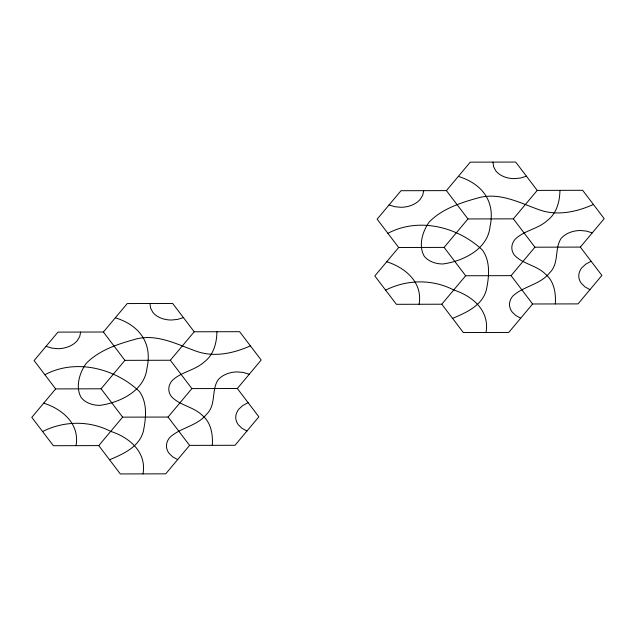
<?xml version="1.0" encoding="UTF-8"?>
<svg xmlns="http://www.w3.org/2000/svg" width="636" height="636" viewBox="0 0 636 636"><rect width="100%" height="100%" fill="white"/><g stroke="black" fill="none" stroke-linecap="round" stroke-linejoin="round"><path stroke-width="0.95" d="M76.058 445.653C79.866 423.918 62.551 409.194 43.733 403.137M143.02 473.892C146.837 452.164 129.513 437.433 110.696 431.375C89.366 420.324 63.926 420.801 42.58 431.534M212.297 445.335C213.028 434.555 211.112 422.399 202.161 415.252C193.4 406.611 179.734 405.514 171.41 396.562A22.006 15.86 -2.8 0 1 172.054 380.718C181.022 371.782 194.958 370.51 204.331 361.884C213.648 354.896 216.781 342.876 216.916 331.746M419.084 304.254C422.892 282.527 405.577 267.796 386.76 261.738M486.047 332.493C489.863 310.765 472.54 296.034 453.722 289.976C432.393 278.926 406.953 279.403 385.607 290.135M555.323 303.936C556.055 293.156 554.131 281.001 545.187 273.854C536.426 265.212 522.76 264.115 514.437 255.163A22.006 15.86 -2.8 0 1 515.081 239.319C524.048 230.383 537.984 229.111 547.358 220.485C556.675 213.497 559.799 201.477 559.942 190.347M80.677 332.064L79.667 336.69L77.21 340.713A22.006 15.86 -2.8 0 1 57.876 348.687L51.929 348.123L46.038 346.342M423.703 190.665L422.694 195.292L420.237 199.322A22.006 15.86 -2.8 0 1 400.903 207.288L394.956 206.732L389.065 204.943M55.65 388.906L31.8 417.351L53.36 445.709L98.763 445.605L122.637 417.152L168.047 417.049L191.889 388.604L237.323 388.493L261.173 360.04L239.613 331.69L194.211 331.785L170.337 360.246L124.926 360.35L101.084 388.795L55.65 388.906L34.105 360.572L57.979 332.111L103.39 332.016L127.24 303.563L172.666 303.452L194.211 331.785M237.323 388.493L258.868 416.826L234.994 445.287L189.584 445.383L165.734 473.836L120.307 473.939L98.763 445.605M398.677 247.507L374.827 275.96L396.387 304.31L441.789 304.215L465.663 275.754L511.074 275.65L534.916 247.205L580.35 247.094L604.2 218.649L582.64 190.291L537.237 190.395L513.363 218.848L467.953 218.951L444.111 247.396L398.677 247.507L377.132 219.174L401.006 190.713L446.416 190.617L470.266 162.164L515.693 162.061L537.237 190.395M580.35 247.094L601.894 275.428L578.021 303.889L532.61 303.984L508.76 332.437L463.334 332.549L441.789 304.215M248.088 402.66L242.833 405.498L239.017 408.956A22.006 15.86 -2.8 0 0 238.373 424.808L241.903 428.243L246.935 431.057M591.114 261.261L585.859 264.107L582.043 267.557A22.006 15.86 -2.8 0 0 581.399 283.41L584.929 286.844L589.962 289.658M109.543 459.772C122.979 454.136 138.974 447.1 143.235 431.709C146.049 418.623 147.663 403.145 139.515 391.569C115.164 368.355 75.811 358.203 44.886 374.739M452.57 318.374C466.005 312.745 482.001 305.701 486.262 290.31C489.076 277.224 490.69 261.746 482.541 250.171C458.19 226.957 418.838 216.804 387.912 233.34M593.42 204.466C576.542 212.011 557.072 216.24 539.129 209.761C520.216 203.027 500.58 192.47 479.838 197.438C461.887 202.335 442.664 208.322 429.284 221.9C422.55 231.186 418.178 245.552 424.164 256.101A22.006 15.86 -2.8 0 0 442.847 263.98C462.889 261.269 487.701 249.447 489.998 226.766C495.69 201.485 482.207 183.756 458.341 176.387M250.393 345.865C233.515 353.409 214.046 357.639 196.103 351.159C177.19 344.418 157.553 333.868 136.812 338.837C118.86 343.734 99.637 349.721 86.265 363.299C79.524 372.577 75.151 386.95 81.138 397.5A22.006 15.86 -2.8 0 0 99.82 405.378C119.862 402.66 144.674 390.846 146.972 368.165C152.664 342.884 139.181 325.155 115.315 317.785M526.457 176.228L520.423 178.04L514.429 178.629A22.006 15.86 -2.8 0 1 495.738 170.75L493.608 166.735L492.98 162.108M183.43 317.626L177.396 319.439L171.402 320.027A22.006 15.86 -2.8 0 1 152.712 312.149L150.581 308.134L149.953 303.507M592.267 232.863L586.376 231.083L580.43 230.518A22.006 15.86 -2.8 0 0 561.095 238.484C554.282 248.676 559.354 263.439 549.735 272.701C540.338 284.777 523.468 286.041 512.775 296.114A22.014 15.86 -2.8 0 0 512.123 311.966L515.661 315.4L520.685 318.215M249.24 374.262L243.35 372.473L237.403 371.917A22.006 15.86 -2.8 0 0 218.069 379.883C211.255 390.067 216.327 404.838 206.716 414.1C197.311 426.176 180.441 427.432 169.748 437.512A22.014 15.86 -2.8 0 0 169.096 453.365L172.634 456.799L177.659 459.613M513.363 218.848L534.916 247.205M446.416 190.617L467.953 218.951M511.074 275.65L532.61 303.984M444.111 247.396L465.663 275.754M170.337 360.246L191.889 388.604M103.39 332.016L124.926 360.35M168.047 417.049L189.584 445.383M101.084 388.795L122.637 417.152"/></g></svg>
